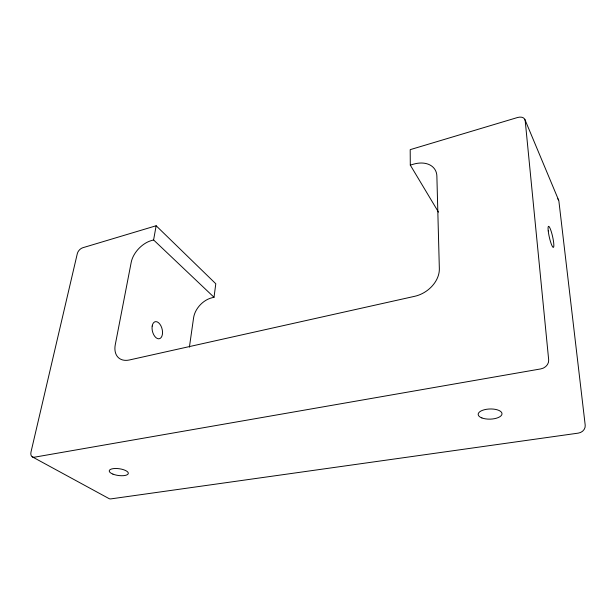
<?xml version="1.0" encoding="UTF-8"?>
<svg xmlns="http://www.w3.org/2000/svg" width="616" height="616" viewBox="0 0 616 616"><rect width="100%" height="100%" fill="white"/><g stroke="black" fill="none" stroke-linecap="round" stroke-linejoin="round"><path stroke-width="0.92" d="M189.397 347.155L193.601 317.748A19.242 13.221 -47 0 1 211.735 297.844L214.022 297.274L215.793 283.76L156.148 225.756L82.752 247.748A5.675 3.303 -48 0 0 77.316 253.607L30.992 452.052A6.691 4.189 -56.7 0 0 34.481 457.188L540.786 368.907A8.77 7.407 -22.7 0 0 548.679 359.867L525.194 120.636A7.561 5.105 -26.7 0 0 517.563 117.502L410.194 149.657L410.295 165.103L438.484 212.135M214.022 297.274L153.592 239.947L156.148 225.756M153.592 239.947L151.174 240.648A21.083 13.152 -46.6 0 0 131.208 262.324L115.284 344.644A22.476 14.669 -50.3 0 0 129.46 359.96L414.707 296.304A26.365 20.035 -34.3 0 0 439.347 268.668L436.875 176.145A24.879 17.348 -32.8 0 0 413.513 164.172L410.295 165.103M32.224 456.81L108.763 498.452A6.06 4.158 -58.7 0 0 110.949 498.875L578.278 433.125A7.762 6.891 -14.9 0 0 585.2 425.125L558.889 201.139A6.776 4.966 -23.7 0 0 557.719 198.837M524.817 119.342L558.512 199.892M152.175 326.08A8.763 4.959 76.2 0 0 158.797 338.808A8.763 4.959 76.2 0 0 160.884 325.756A8.763 4.959 76.2 0 0 152.175 326.08M548.232 230.908A10.819 1.663 77.2 0 0 553.153 247.37A10.819 1.663 77.2 0 0 551.466 232.247A10.819 1.663 77.2 0 0 548.232 230.908M481.897 417.948A11.92 5.082 -1.7 0 0 501.678 414.961A11.92 5.082 -1.7 0 0 486.671 409.27A11.92 5.082 -1.7 0 0 481.897 417.948M112.905 474.112A9.64 3.411 7.9 0 0 128.244 473.727A9.64 3.411 7.9 0 0 115.177 468.491A9.64 3.411 7.9 0 0 112.905 474.112"/></g></svg>
